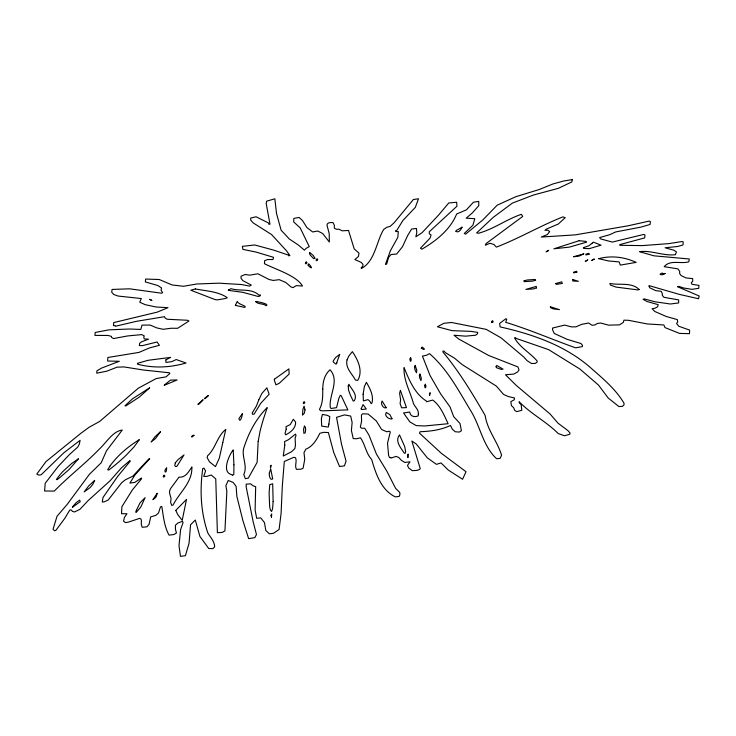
<?xml version="1.0" encoding="UTF-8"?>
<svg xmlns="http://www.w3.org/2000/svg" width="736" height="736" viewBox="0 0 736 736"><rect width="100%" height="100%" fill="white"/><g stroke="black" fill="none" stroke-linecap="round" stroke-linejoin="round"><path stroke-width="1.1" d="M572.268 179.63L571.881 181.893L558.247 188.37L533.572 194.994L512.422 203.09L493.258 217.332L476.643 232.944L478.584 233.238C493.727 229.071 506.727 219.264 521.327 214.332L522.753 216.412L486.036 243.598L485.328 245.244L489.992 243.257L493.93 244.508L496.395 247.112C519.101 238.381 540.454 225.74 562.874 216.899L565.202 217.654L558.366 223.992L546.232 229.163L544.925 230.331L547.906 230.23L549.672 231.564L547.299 234.618L541.245 237.047L575.331 234.867L627.992 225.823L649.18 221.094L650.348 221.481L650.118 224.452L640.835 227.139L615.747 231.923L609.776 234.683L599.619 237.572L600.659 238.924L612.343 242.07L643.853 234.407L644.984 235.023L644.681 237.912L619.684 244.628L619.933 245.309L642.418 245.603L668.72 243.625L682.106 241.528L683.256 242.015L682.999 244.941L677.635 246.486L665.105 247.784L673.909 250.222L676.43 251.914L675.436 254.693C663.504 256.202 651.056 249.992 639.612 251.694L653.945 255.824L689.227 258.98L688.813 261.804C680.947 264.224 670.027 259.366 664.185 266.68L677.939 268.888L679.733 271.455L679.622 273.553L681.205 275.66L686.044 277.932L692.677 278.622L692.742 281.226L691.242 282.817L691.987 284.28L698.97 285.384L698.731 288.337L691.923 289.322L683.68 288.006L678.794 286.359L677.525 286.727L699.2 295.992L698.547 298.752L679.052 294.308L649.419 285.715L648.775 285.899L649.86 287.85L655.748 290.646L661.13 291.3L662.308 293.489L662.28 295.366L663.955 297.316L678.684 299.911L678.629 302.947L670.34 304.005L654.626 301.705L644.331 298.926L643.052 299.285L646.962 301.475L658.186 304.658L657.616 306.774L654.939 308.228L652.114 308.706L654.773 311.457L666.163 316.462L677.387 319.645L677.7 321.954L676.586 323.527L678.776 326.241L689.614 330.087L689.494 333.666L679.558 333.408L665.022 327.612L663.835 324.962L647.054 323.932L628.59 320.316L623.935 320.169L623.291 322.442L619.519 324.852L608.562 325.156L600.907 323.049L597.402 323.417L595.001 324.926L592.057 325.266L588.616 323.012L581.817 324.318L575.902 326.848L571.412 326.885L564.632 325.073L552.552 328.063L552.57 329.811L554.245 333.472L567.06 339.305L580.98 343.528L582.516 345.396L582.305 346.638L575.616 347.834C552.294 339.535 529.497 329.553 505.706 322.331L506.754 319.065L505.706 318.835L499.652 323.426L500.094 326.904C532.008 334.07 564.08 345.028 589.297 366.602C602.03 377.881 615.305 388.516 624.045 403.264L623.962 404.938L622.5 406.29L618.939 406.585L608.166 397.983L598.469 385.048L579.876 369.03L548.66 349.664L515.872 338.312L515.623 337.631L514.51 337.842C519.92 347.53 530.279 352.921 537.179 361.036L536.976 362.278L535.228 363.4L531.576 363.538L527.105 360.677L523.673 356.914L501.032 337.833L486.211 329.36L451.426 322.478L443.882 323.297L437.414 326.766L451.959 330.639L470.736 331.356L477.673 332.378L477.554 333.712L475.695 335.22L465.548 336.15L454.02 335.239L458.878 339.103L488.87 355.571L517.942 366.933L519.036 369.904L517.62 371.984L513.774 374.072L505.494 374.771L516.295 385.443L549.985 413.908L558.026 423.182L567.934 430.615L570.032 432.98L569.839 434.222L564.438 435.786L558.182 433.522C546.36 421.608 530.877 413.88 519.119 401.718L519.368 402.96L521.106 404.478L521.824 410.265L516.865 411.617L514.869 410.578L513.59 407.634L511.465 405.692L510.812 401.654L514.234 399.795L514.519 397.974L508.475 396.594L503.636 394.505L496.358 386.096L462.272 364.66L454.563 358.193L445.648 352.848L444.01 351.146L442.934 351.063L442.962 352.056C459.273 371.662 472.374 393.447 485.134 415.435C487.269 430.091 497.472 441.517 501.584 455.198L500.057 458.445L496.542 458.694C483.055 446.108 480.516 427.147 471.445 411.921C459.006 391.469 447.884 369.536 429.474 353.62L426.65 355.194L422.436 356.077L430.008 375.434L440.836 394.211L450 406.842L453.689 416.65L460 423.494L461.426 430.772L459.172 432.087L455.234 431.747L452.3 429.189L450.487 425.454C440.984 429.98 430.422 431.36 420.109 431.719L419.465 433.136L441.278 453.247L466.026 471.73L462.567 479.265L448.288 470.074L441.057 462.944L436.42 464.342L427.276 457.792L416.245 443.992L411.847 441.011L420.238 468.593L419.41 469.522L416.935 470.414L412.298 470.663L408.646 467.949L407.505 465.428L410.016 461.803L404.892 462.475L401.451 460.396L398.756 457.461L396.032 456.412L390.908 458.114L390.669 457.433L389.556 457.626L388.599 455.437L387.532 443.136L390.301 431.977L389.436 431.176L386.777 431.784L381.588 429.493L376.335 420.983L368.11 414.018L362.544 413.816L361.413 415.233L361.588 421.259L360.346 427.082L361.67 428.297L364.66 428.186L368.883 434.93L376.427 454.057L386.823 471.169L395.655 488.446L399.758 492.439L399.924 494.601L399.142 496.423L395.306 496.874C381.119 490.02 375.792 473.653 371.662 459.485C365.902 453.321 365.194 444.397 360.438 437.791L356.518 438.776L353.234 438.555L351.394 430.496L352.13 422.464L350.695 416.07L344.457 414.892L336.545 417.34L341.532 444.296L346.058 461.205L344.393 465.879L339.535 466.504L333.739 452.502L328.394 432.575L323.858 432.317L319.856 433.274C316.738 439.659 312.736 446.504 305.79 449.208L303.986 452.704L304.75 459.227L303.103 468.243L301.015 469.2L296.378 469.329C294.391 465.584 297.234 461.49 295.587 457.81L293.894 457.277L284.308 461.463L282.33 485.843L281.078 513.544L279.082 529.543L273.415 533.296L269.404 533.821L265.806 530.481L264.463 522.624L260.756 517.868L256.68 518.282L255.116 510.02L255.677 486.689L253.138 485.824L250.645 483.865L246.201 484.141L246.192 486.938L253.129 521.668L256.468 534.483L254.84 537.648L248.621 538.642L242.926 520.702L236.863 496.414L236.118 486.33L233.11 482.411L228.252 480.488L225.869 485.613L226.844 491.298L224.94 530.895L222.18 532.441L217.387 532.671L215.758 478.897L211.223 475.005L206.669 476.422L203.725 476.385L205.565 471.003L204.028 468.17L202.75 468.528C199.686 490.204 200.726 512.182 207.837 532.974C210.358 537.418 214.682 541.438 214.645 546.876L212.86 548.651L208.72 548.495L199.916 536.452L195.298 520.03L190.55 524.786L189.06 543.15L185.426 555.671L180.458 556.37L178.986 545.615L180.596 529.635L183.043 522.67L182.556 521.318L177.827 523.057L175.398 525.256L175.462 529.423L176.456 533.002L173.935 534.511L169.059 535.155C164.11 526.222 163.42 515.945 161.791 506.46L160.512 506.819L158.488 513.02L155.811 515.402L150.705 516.856L149.086 524.326L146.961 526.82L142.204 527.28L141.284 524.501L141.404 520.38L140.916 519.018L139.61 518.374L128.285 522.155L125.387 522.615L123.538 521.162L124.476 517.307L126.997 513.746L121.523 513.719L121.909 506.699L132.342 489.974L141.625 478.713L141.376 478.032L134.762 482.43L129.876 483.083L135.001 474.849L149.693 458.73L148.718 459.071L132.82 476.201L125.396 479.789L121.753 482.595L108.302 499.928L104.42 501.786L102.276 502.053L102.966 497.554L117.64 476.459L130.198 461.233L129.95 460.552L121.468 467.802L110.161 480.7L88.118 500.618L79.939 509.33L74.492 511.98L72.524 511.4L71.006 509.8L69.727 510.168L64.878 518.208L55.853 530.408L54.574 530.776L53.038 529.23L57.049 516.221L67.169 504.427L89.387 474.324L101.2 462.788L106.481 450.791L122.268 430.063C112.829 431.048 106.168 442.916 99.204 449.227C84.934 463.974 68.568 476.422 54.289 491.078L44.583 491.004L45.209 483.294L58.116 466.541L69.294 454.692L77.795 447.019L79.332 444.102L80.123 440.321L63.756 452.87L41.179 474.757L38.824 475.116L36.8 474.094L46.009 461.573L80.739 433.412L89.176 427.22L99.7 421.434L138.23 388.258L156.05 378.617L166.042 376.85L169.85 373.502L169.602 372.821L143.41 370.015L123.961 366.924L117.052 367.181L106.84 371.165L96.72 373.189L96.922 370.843L101.356 368.175L119.333 361.284L107.677 361.036L107.842 357.494L138.948 352.406L149.62 347.88L159.418 345.313L157.099 341.992L142.278 345.662L139.352 345.57L139.674 343.215L141.625 341.752L148.543 339.186L144.293 338.937L143.713 337.106L144.311 335.956L141.8 334.604L127.65 335.938L113.537 338.56L111.624 337.484L111.403 336.361L108.045 335.469L94.935 335.395L95.192 332.46L109.066 329.848L129.49 329.01L140.788 329.424L142.03 325.137L150.07 325.036L156.814 327.916L163.19 329.305L171.102 328.256L177.661 328.284L188.977 321.006L187.321 320.252L167.228 319.258L165.076 318.044L164.588 316.682L136.427 321.319L115.35 326.269L115.101 325.588L114.034 325.735L113.473 325.478L113.758 322.57L157.108 312.174L167.983 307.657L156.225 307.022L145.213 304.676L139.739 302.229L141.321 298.549L118.1 296.047L113.786 294.52L111.725 292.284L112.074 289.441L129.591 288.816L161.497 293.186L162.628 292.67L161.064 290.159L161.57 287.96L157.826 285.531L145.342 281.916L145.645 279.045L159.28 279.524L172.095 284.97L183.54 286.276L196.806 283.986L219.061 283.176L241.693 284.547L249.532 286.102L251.307 285.08L242.797 280.609L241.086 278.337L241.031 276.248L245.226 274.473L249.734 275.181L257.894 273.774L269.118 279.514L273.277 280.444L279.238 279.671L285.789 282.477L291.024 286.966L293.057 287.62L296.286 285.614L302.478 286.037C296.755 275.798 275.88 269.514 264.445 263.709L264.638 260.673L267.564 259.532L272.964 259.523L273.58 257.333L256.266 252.126L242.88 249.366L242.383 246.33L254.748 244.978L273.7 250.13L288.521 255.116L288.77 255.797L289.901 255.576L286.488 250.774L271.593 234.572L253.34 223.008L250.682 220.082L250.709 218.049L256.064 216.77L268.364 222.907L268.852 224.268L269.992 224.204L266.184 203.486L266.644 201.186L274.841 198.784L276.515 213.44L281.106 230.175L289.266 238.952L297.997 244.775L304.456 250.176L306.185 248.308L309.249 246.624L300.196 227.875L293.673 221.941L293.857 218.399L299.083 217.451L302.45 220.487L306.967 227.626L312.671 231.969L317.796 231.021L322.69 233.524L329.332 242.024L329.213 233.625L326.968 225.115C327.097 222.263 330.979 222.456 333.012 222.603L334.356 225.28L334.328 228.243L336.656 229.328L338.781 229.163L342.258 230.81L348.514 230.46L354.2 248.86L359.012 253.184L358.414 256.505L354.881 259.56L361.192 262.375L363.032 264.472L362.802 266.11L361.137 267.821L361.376 268.502C374.974 261.381 376.308 241.739 383.622 229.522L386.74 227.286L390.144 226.394L394.165 222.723L413.338 199.539L418.508 198.757L415.325 207.368L402.859 220.533L396.741 230.469L395.462 230.837L395.848 231.49L398.305 231.619L397.808 237.397L390.411 250.709L385.425 264.436L386.704 264.077L388.525 257.508L391.046 254.518L396.658 254.04L402.436 246.799L407.698 235.483L411.58 229.062L416.447 228.427L416.797 232.751L415.849 236.808L422.087 232.659L438.509 215.16L448.721 203.007L456.642 202.234L456.955 206.218L429.281 231.776L429.318 233.855L431.075 234.94L430.1 238.059L420.44 248.225L421.921 249.173C436.071 240.92 450.404 229.577 456.651 213.992L466.422 209.843L473.414 202.225L478.75 201.379L478.786 205.666L472.383 212.879L466.192 218.178L474.83 218.702L472.898 225.216L464.269 233.459L465.621 234.168L482.899 219.871L497.186 205.188L515.826 196.705L539.203 189.529L552.911 183.972L563.914 180.955L572.268 179.63M304.98 409.814L304.41 413.108L302.505 415.141L302.91 409.317L304.078 406.125L304.98 409.814M191.838 467.13C192.648 482.236 179.382 492.55 173.08 505.034L171.755 505.42L170.577 502.329L171.092 498.631L169.574 493.056A18.547 10.037 -14.3 0 1 170.678 488.465L178.958 477.176C185.702 477.811 188.536 471.712 191.838 467.13M233.928 464.821L233.818 474.416L232.337 475.447L231.987 474.702C221.15 472.604 228.905 455.336 233.202 449.88L233.928 464.821M303.6 429.419L303.858 433.302L305.146 432.934L305.661 429.594L305.422 427.377L304.437 425.905L303.6 429.419M308.08 265.052C309.893 267.987 314.3 269.91 308.66 263.782L308.08 265.052M414.589 366.933L414.948 369.748L416.475 372.784L416.778 370.19L415.141 365.341L414.589 366.933M322.782 389.096C322.718 395.94 322.929 403.153 319.479 409.317L320.353 410.55L322.865 410.844L347.861 409.878L341.265 395.793L340.326 395.306L338.854 398.351L336.545 407.661L331.172 408.462L330.344 407.808C328.495 395.14 340.087 380.871 330.032 369.776C324.521 374.606 322.736 382.03 322.782 389.096M271.041 515.43L271.483 517.417L271.685 513.921L271.041 515.43M328.918 424.037L328.256 427.073L321.678 426.116L321.374 418.637L322.396 414.442L327.253 415.316L329.802 416.604L328.918 424.037M407.514 455.63L407.965 457.608L408.167 454.121L407.514 455.63M273.13 501.529L272.596 508.622L271.584 511.474L270.406 510.076L269.661 506.745L269.109 493.359L269.735 484.647L272.688 483.8L273.13 501.529M363.106 394.202L363.409 400.918L367.89 399.639L368.883 400.32A22.733 12.31 -14.3 0 1 370.116 401.718L371.174 403.668L371.947 403.006C373.943 395.821 369.914 388.35 366.39 382.315L364.375 386.547L363.106 394.202M270.397 466.67L270.572 467.967L271.087 465.272L270.397 466.67M429.456 394.082L429.631 395.388L430.137 392.693L429.456 394.082M258.152 441.416L257.122 462.383L248.29 478.115L245.327 478.676L243.8 474.453C247.728 466.192 241.969 457.645 243.45 449.172C248.124 433.881 255.723 418.904 267.214 407.615L263.424 419.115A681.61 368.984 -14.3 0 0 260.121 430.974L258.152 441.416M284.768 445.17L283.259 456.044L291.603 451.692L294.842 448.638L295.449 445.243L295.108 438.168L296.001 435.464L295.495 434.065L290.738 437.856A11.224 6.072 -14.3 0 1 286.893 440.505L284.593 441.526L284.768 445.17M175.766 510.388L177.753 514.62L182.197 520.352L186.521 499.385L175.766 510.388M348.248 385.94L348.551 390.062L350.198 394.689L353.188 401.065L354.366 400.706C357.954 394.542 351.431 389.344 348.882 384.275L348.248 385.94M400.586 399.832L400.09 403.613L401.608 407.818L406.465 407.597L400.384 390.347L399.611 393.328L400.586 399.832M418.379 414.12L418.186 415.932C414.432 417.459 410.2 416.512 409.685 412.05L403.54 412.951L409.842 421.894L416.199 425.601L424.663 425.978L448.123 423.715C444.139 415.297 440.45 405.729 432.74 400.062L426.632 401.782L426.365 401.037C414.727 393.714 409.096 379.868 404.055 367.604C403.356 380.08 410.256 391.589 413.43 403.475C414.929 407.22 418.968 409.547 418.379 414.12M286.221 429.226L285.09 433.145L285.568 434.838C290.518 432.612 296.084 427.956 295.596 422.013L293.305 419.299L290.251 424.58L286.01 426.65L286.221 429.226M269.358 472.871C268.833 474.922 270.121 481.151 272.688 478.952L270.728 468.988L269.358 472.871M419.4 375.342L419.63 377.816L420.974 380.567L421.323 378.267L419.943 373.906L419.4 375.342M386.216 407.707C383.833 409.308 379.868 403.696 382.131 400.991L386.216 407.707M391.92 418.6L391.902 418.986C389.353 419.474 383.631 416.061 386.29 412.454L389.859 414.598L391.92 418.6M421.332 348.165C422.952 349.618 426.852 350.29 422.124 347.07L421.332 348.165M410.026 359.012C409.888 363.713 412.252 360.281 410.633 357.586L410.026 359.012M424.736 385.544C424.589 390.246 426.963 386.814 425.334 384.118L424.736 385.544M242.264 413.844C242.438 415.794 240.065 423.678 238.896 418.637L242.264 413.844M576.877 272.127L573.804 272.9L573.556 272.21L576.619 271.271L576.877 272.127M589.085 254.178L586.012 254.95L585.764 254.26L588.818 253.313L589.085 254.178M166.649 468.004C166.474 475.631 162.868 470.718 166.649 468.004M347.042 359.858C345.055 367.807 352.066 373.759 355.525 380.107L357.797 380.346C363.244 370.852 357.908 359.766 352.369 351.633L348.864 355.985L347.042 359.858M157.118 493.332L156.51 496.018A10.166 5.502 -14.3 0 1 154.992 498.116L152.913 499.597L157.118 493.332M198.058 404.22L198.499 404.46A69.561 37.656 -14.3 0 0 200.486 402.647L203.145 399.712L198.058 404.22M336.775 362.572L336.591 363.851L335.524 363.97L333.298 361.974L333.196 360.99L335.542 357.613L339.747 354.338L336.775 362.572M361.21 408.719L361.44 409.575L366.289 408.995L363.05 404.634L361.21 408.719M405.573 451.324L405.214 453.321L404.156 453.008C400.853 447.764 394.588 441.158 399.51 434.893L404.717 446.596L405.573 451.324M165.931 359.849L165.858 362.204L166.529 362.397L171.92 361.597L176.208 359.545L186.042 363.014C170.154 367.632 153.704 368.451 137.577 364.191L137.42 363.354L148.074 360.309L170.605 357.392L165.931 359.849M193.973 435.27C191.158 439.088 190.385 435.528 193.973 435.27M222.787 442.566L219.3 458.215L215.464 466.624L209.502 461.849L207.175 457.7L207.57 455.796C215.712 448.445 217.046 436.255 225.796 429.401L222.787 442.566M163.374 476.192C162.527 478.152 166.308 476.358 164.11 475.06L163.374 476.192M305.504 262.899C304.649 264.859 308.439 263.065 306.231 261.758L305.504 262.899M316.287 259.817C315.44 261.777 319.222 259.983 317.014 258.676L316.287 259.817M303.407 402.721C302.56 404.68 306.342 402.886 304.134 401.58L303.407 402.721M491.74 321.77C490.894 323.73 494.675 321.936 492.467 320.629L491.74 321.77M496.119 366.464L496.331 367.687A13.082 7.084 -14.3 0 1 497.83 368.166L501.345 369.435L503.065 369.132L496.809 365.498L496.119 366.464M309.727 252.623L309.654 254.067L310.518 255.374L313.766 258.704L315.054 258.336L313.196 255.392L309.727 252.623M573.749 256.717L579.149 256.064L583.906 253.819L573.749 256.717M572.829 279.579L572.801 280.996L578.376 281.29L572.829 279.579M524.05 280.867L524.271 281.667L532.772 281.088L535.652 280.223L535.164 279.468L527.068 280.002L524.05 280.867M550.372 306.792L550.776 307.823L553.371 308.89L559.443 309.654L550.372 306.792M235.566 304.916L235.4 305.403L244.637 307.39C248.014 306.158 237.572 304.272 237.25 301.364L235.566 304.916M149.675 299.368L151.782 300.38L149.675 299.368M136.39 510.306L135.709 512.182L136.326 512.302L140.788 507.058L145.084 497.674L140.061 502.789L136.39 510.306M258.814 399.86L256.358 406.143L252.163 412.997L252.669 414.396L254.122 414.074L260.838 403.172L269.164 394.229L266.855 387.835L261.731 393.659L258.814 399.86M94.64 480.442L93.159 483.699A26.708 14.453 -14.3 0 1 89.737 487.885L84.171 491.915L88.633 485.981L94.64 480.442M274.546 379.132L274.215 379.978L275.972 384.845L279.238 383.3L289.128 374.072L288.898 368.874L274.546 379.132M255.981 301.438L255.797 301.889C258.538 304.538 263.773 303.352 266.156 305.762C270.158 303.996 257.554 301.686 255.981 301.438M175.288 462.87L174.754 465.594L175.674 466.606L176.934 466.284L184.018 454.903L178.057 459.632L175.288 462.87M598.708 258.676L608.497 260.94L619.132 261.896L620.301 265.107L636.171 262.384C624.551 256.984 611.147 255.309 598.708 258.676M462.042 227.176C461.003 229.669 458.758 233.257 455.593 231.343L456.559 230.276A22.19 12.015 -14.3 0 0 458.979 228.997L462.042 227.176M160.356 431.83L155.609 438.435L151.092 442.078L154.965 436.788L160.356 431.83M110.041 465.925L107.658 469.743L108.799 470.037L113.123 466.67A191.222 103.518 -14.3 0 0 126.344 455.023L133.98 446.982L139.38 439.631C128.138 446.522 117.815 455.216 110.041 465.925M72.984 506.405L72.376 507.352L80.224 501.676L79.654 500.103L76.176 502.651L72.984 506.405M204.829 398.25L204.516 398.719C205.868 398.599 212.281 391.892 204.829 398.25M78.338 458.887L69.175 469.448L60.159 477.305L57.123 479.651L56.488 479.449A89.912 48.668 -14.3 0 1 62.946 471.417L71.548 463.579L78.338 458.887M164.818 384.624L164.211 385.333L177.1 379.96L170.54 380.098L164.818 384.624M149.564 387.909L139.187 397.173L125.736 405.968L124.991 405.757L132.6 398.737L149.564 387.909M592.038 243.34L588.874 245.75L583.39 247.71L583.648 248.409L589.38 248.63L601.018 245.18L593.262 242.098L592.038 243.34M665.04 273.488C662.648 275.752 657.101 274.73 662.262 273.01L662.547 273.81L665.04 273.488M548.256 250.654L546.066 251.859L547.069 251.123A33.902 18.354 -14.3 0 0 548.633 250.332L548.256 250.654M587.429 260.25L585.24 261.455L586.252 260.719A33.874 18.336 -14.3 0 0 587.816 259.928L587.429 260.25M593.897 259.311L591.707 260.507L592.71 259.78A33.902 18.354 -14.3 0 0 594.274 258.989L593.897 259.311M228.859 289.828L228.261 290.334L242.806 292.33L257.83 296.387C259.974 297.022 261.942 293.958 258.98 295.154C251.546 287.951 240.102 291.484 230.966 288.696L228.859 289.828M555.763 283.553L556.306 284.39L562.322 283.434L561.743 281.851L555.763 283.553M536.544 287.886L533.232 288.944L525.844 289.395L536.204 286.433L536.544 287.886M579.158 240.709L553.895 248.814L569.37 247.121L586.491 242.181L585.976 241.408L579.158 240.709M195.344 288.935L190.836 290.223L215.142 299.616L217.221 299.883L224.544 298.669L227.176 297.914L226.973 297.427C217.626 291.318 206.006 291.042 195.344 288.935M639.207 289.542L637.91 289.91L615.94 287.068L610.374 285.044L609.932 283.443C619.583 285.504 631.479 281.888 639.207 289.542"/></g></svg>
